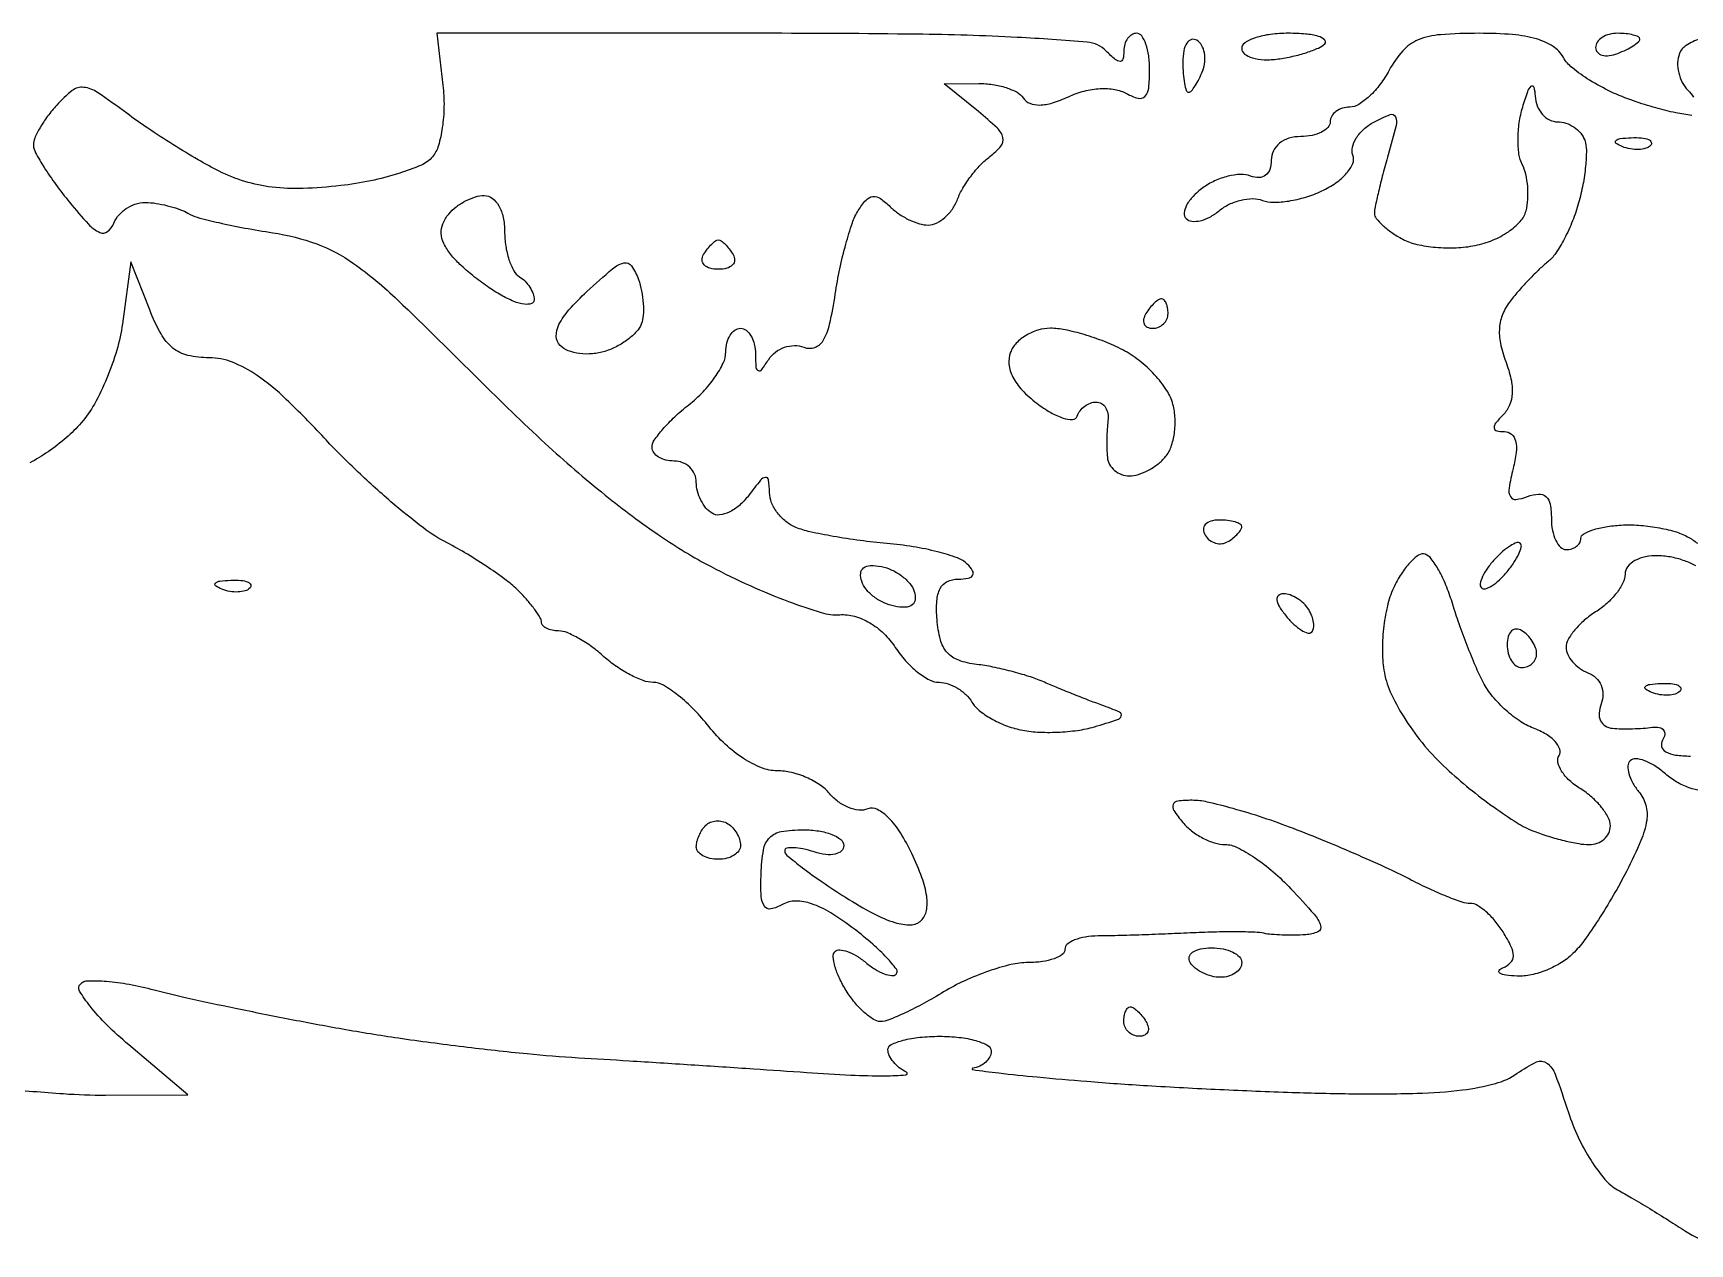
# Model space of a CAD drawing. Extents: x 0 to 102, y 0 to 135.
# Drawn here: x 58.12 to 67.63, y 128.42 to 135.36 of the extents above; entities that cross this region are included whole.
import ezdxf

# ---------------------------------------------------------------- set-up
doc = ezdxf.new("R2010")
doc.units = 0
doc.header["$MEASUREMENT"] = 0

msp = doc.modelspace()

# ---------------------------------------------------------------- linework, layer by layer
for points in [[(62.307968, 135.36), (60.438375, 135.36), (60.47308, 135.062735, -0.032353), (60.479381, 134.940566, -0.032898), (60.469791, 134.819296, -0.03481), (60.447219, 134.715578, -0.10257), (60.41315, 134.651443, -0.118907), (60.349735, 134.604093, -0.025188), (60.219401, 134.55588, -0.025033), (60.05881, 134.51421, -0.021488), (59.886468, 134.486246, -0.021507), (59.671387, 134.470111, -0.037561), (59.492918, 134.477829, -0.043303), (59.336537, 134.510319, -0.044157), (59.18916, 134.569126, -0.014885), (59.06851, 134.634675, -0.008074), (58.924009, 134.722002, -0.008037), (58.779707, 134.815686, -0.012585), (58.659012, 134.901318, 0.011712), (58.491322, 135.020733, 0.12044), (58.412181, 135.050131, 0.198557), (58.346347, 135.03148, 0.04181), (58.257162, 134.948119, 0.024384), (58.204962, 134.884458, 0.027359), (58.161326, 134.818339, 0.028168), (58.130839, 134.758664, 0.114247), (58.123242, 134.718839, 0.116656), (58.135467, 134.674886, 0.015088), (58.185437, 134.590323, 0.016931), (58.2522, 134.492262, 0.013395), (58.330696, 134.390786, 0.013936), (58.439021, 134.265532, 0.097424), (58.503759, 134.21777, 0.280635), (58.549039, 134.222578, 0.138731), (58.58498, 134.270638, -0.092551), (58.615001, 134.319496, -0.07226), (58.663093, 134.359266, -0.071156), (58.721321, 134.384203, -0.084221), (58.780864, 134.389847, -0.026394), (58.842859, 134.381974, -0.021261), (58.908398, 134.367208, -0.021752), (58.967871, 134.348313, -0.050311), (59.009987, 134.327883, 0.072639), (59.063831, 134.304662, 0.009164), (59.18712, 134.273992, 0.010605), (59.335817, 134.243187, 0.008626), (59.496282, 134.216332, -0.050901), (59.749233, 134.151668, -0.066861), (59.959805, 134.040561, -0.03632), (60.214123, 133.829959, -0.005649), (60.680682, 133.372498, 0.01076), (61.059881, 133.00822, 0.016537), (61.404843, 132.71127, 0.019126), (61.720919, 132.476221, 0.029756), (62.0118, 132.301194, 0.014393), (62.236136, 132.191885, 0.016746), (62.455467, 132.101439, 0.015893), (62.644546, 132.037549, 0.089615), (62.749954, 132.025339, -0.084385), (62.835712, 132.016307, -0.064767), (62.922525, 131.97933, -0.060235), (63.002774, 131.918027, -0.054577), (63.069155, 131.837449, 0.038681), (63.12818, 131.76098, 0.04128), (63.197104, 131.696306, 0.045058), (63.265322, 131.651511, 0.123364), (63.320846, 131.6376, -0.08174), (63.372045, 131.629174, -0.054665), (63.425997, 131.604073, -0.053638), (63.474413, 131.567125, -0.069284), (63.509246, 131.523467, 0.090863), (63.550133, 131.4765, 0.039128), (63.619155, 131.42978, 0.037041), (63.702474, 131.390271, 0.04033), (63.7884, 131.364806, 0.038938), (63.88474, 131.352244, 0.023527), (63.9999, 131.351693, 0.023492), (64.115039, 131.361996, 0.037705), (64.2114, 131.382695, 0.006152), (64.344553, 131.423777, 0.236928), (64.366133, 131.444991, 0.394963), (64.356358, 131.466668, 0.011402), (64.2537, 131.506726, -0.004824), (64.176686, 131.535616, -0.002781), (64.0845, 131.571807, -0.002778), (63.992337, 131.609176, -0.004647), (63.9153, 131.641752, 0.025456), (63.835423, 131.671677, 0.013613), (63.734116, 131.700844, 0.013521), (63.628837, 131.725058, 0.020524), (63.536104, 131.739831, -0.056264), (63.432913, 131.763921, -0.126898), (63.366861, 131.80855, -0.117829), (63.327723, 131.882003, -0.044918), (63.308523, 131.99715, -0.03402), (63.307717, 132.105646, -0.105279), (63.327179, 132.175868, -0.159885), (63.367648, 132.215389, -0.114615), (63.429689, 132.2298, 0.03818), (63.488043, 132.234262, 0.220376), (63.513158, 132.25095, 0.284494), (63.513057, 132.277302, 0.056869), (63.482463, 132.315777, 0.112099), (63.426396, 132.351095, 0.021935), (63.311558, 132.385991, 0.02228), (63.171299, 132.415387, 0.019027), (63.021393, 132.434069, -0.011121), (62.86693, 132.450845, -0.011042), (62.712994, 132.474505, -0.010951), (62.57941, 132.501096, -0.041627), (62.49825, 132.526343, -0.072809), (62.441444, 132.559639, -0.061801), (62.392899, 132.60952, -0.063991), (62.359553, 132.667684, -0.093624), (62.347509, 132.725301, 0.025107), (62.342343, 132.799457, 0.421184), (62.324693, 132.81298, 0.188179), (62.29618, 132.796824, 0.008734), (62.226238, 132.707778, -0.051392), (62.174192, 132.652027, -0.066971), (62.115986, 132.613616, -0.082587), (62.060814, 132.597465, -0.169997), (62.017429, 132.607021, -0.083634), (61.982894, 132.637338, -0.053441), (61.953705, 132.682215, -0.052023), (61.933889, 132.733926, -0.065593), (61.9272, 132.784693, 0.103216), (61.917494, 132.83121, 0.098834), (61.889923, 132.87079, 0.096907), (61.848738, 132.897312, 0.095012), (61.8003, 132.9066, -0.059932), (61.751771, 132.912438, -0.07874), (61.710677, 132.929648, -0.096962), (61.683158, 132.955134, -0.158919), (61.6734, 132.98506, -0.152665), (61.686032, 133.025466, -0.026635), (61.735528, 133.089342, -0.026767), (61.803921, 133.160438, -0.021188), (61.8849, 133.229885, 0.036063), (61.965832, 133.303577, 0.037396), (62.034272, 133.387294, 0.040186), (62.081816, 133.468393, 0.112956), (62.0964, 133.532126, -0.060374), (62.102697, 133.584085, -0.079088), (62.121251, 133.628087, -0.09717), (62.148733, 133.657549, -0.157902), (62.181, 133.668, -0.169824), (62.213381, 133.656675, -0.09332), (62.241129, 133.62451, -0.074289), (62.260128, 133.576584, -0.055145), (62.266895, 133.51995, 0.014226), (62.269757, 133.443051, 0.290203), (62.282873, 133.425083, 0.340732), (62.302587, 133.430782, 0.017031), (62.342957, 133.489978, -0.089908), (62.381081, 133.531413, -0.079104), (62.432988, 133.559085, -0.079932), (62.490401, 133.56908, -0.0951), (62.544455, 133.559424, 0.176592), (62.60701, 133.558371, 0.177911), (62.655332, 133.597839, 0.078951), (62.692519, 133.691983, 0.017128), (62.724662, 133.864346, -0.014719), (62.750909, 134.008957, -0.014921), (62.78552, 134.151113, -0.014867), (62.822938, 134.272764, -0.057308), (62.856746, 134.344093, -0.044063), (62.90146, 134.403504, -0.182717), (62.940677, 134.423727, -0.182885), (62.98344, 134.412939, -0.044157), (63.040397, 134.365243, 0.046662), (63.088896, 134.32504, 0.037339), (63.14767, 134.291056, 0.038599), (63.207338, 134.267746, 0.073954), (63.258075, 134.2602, 0.114629), (63.305279, 134.271166, 0.066418), (63.353942, 134.30369, 0.060907), (63.396624, 134.351641, 0.061752), (63.426262, 134.40825, -0.044913), (63.456984, 134.472054, -0.027337), (63.503795, 134.541492, -0.027268), (63.558206, 134.605785, -0.04281), (63.612194, 134.653941, 0.056081), (63.675485, 134.713477, 0.243707), (63.686657, 134.762106, 0.143314), (63.65395, 134.817047, 0.017122), (63.545994, 134.910762), (63.349414, 135.069943), (63.547757, 135.072119, -0.039449), (63.627889, 135.066671, -0.041629), (63.704696, 135.048691, -0.045392), (63.767585, 135.021813, -0.121148), (63.803492, 134.989308, 0.15074), (63.841673, 134.958581, 0.101667), (63.897135, 134.948732, 0.069443), (63.970678, 134.961019, 0.030839), (64.062708, 134.996278, -0.043847), (64.153763, 135.028476, -0.049598), (64.245342, 135.04261, -0.054562), (64.329058, 135.038002, -0.086765), (64.396592, 135.014332, 0.062741), (64.462512, 134.987628, 0.271179), (64.501637, 134.998458, 0.169217), (64.523358, 135.045095, 0.025158), (64.52865, 135.150214, 0.033524), (64.523256, 135.230571, 0.051339), (64.506905, 135.298375, 0.066597), (64.483036, 135.345108, 0.246196), (64.454625, 135.36, 0.136038), (64.426396, 135.352175, 0.100317), (64.402345, 135.330178, 0.086604), (64.386156, 135.297277, 0.07124), (64.3806, 135.25848, -0.051663), (64.375844, 135.212576, -0.354955), (64.35945, 135.19926, -0.180052), (64.331648, 135.209607, -0.018208), (64.27908, 135.25848, 0.176666), (64.170717, 135.308924, 0.008624), (63.769209, 135.336553, 0.009926), (63.191931, 135.354805, 0.002939)], [(64.799905, 135.319984, 0.214542), (64.769325, 135.324009, 0.177225), (64.742766, 135.304128, 0.099152), (64.724775, 135.259052, 0.045552), (64.719, 135.195793, 0.017964), (64.7214, 135.129021, 0.029198), (64.728767, 135.072769, 0.029196), (64.739268, 135.031119, 0.327354), (64.752249, 135.0216, 0.220306), (64.76797, 135.02888, 0.031518), (64.78973, 135.058081, 0.030936), (64.812476, 135.098222, 0.021825), (64.833154, 135.145791, 0.066719), (64.845316, 135.197004, 0.072258), (64.843045, 135.248188, 0.081026), (64.827216, 135.291513, 0.126981)], [(65.3253, 135.36, 0.030973), (65.222668, 135.353636, 0.047992), (65.136096, 135.334299, 0.061315), (65.075998, 135.306142, 0.258053), (65.0574, 135.272506, 0.238276), (65.073209, 135.241216, 0.089353), (65.118588, 135.218907, 0.063448), (65.185913, 135.208598, 0.039607), (65.265701, 135.212907, 0.022032), (65.349815, 135.227968, 0.023613), (65.430321, 135.250115, 0.024029), (65.497199, 135.275573, 0.09368), (65.533601, 135.300401, 0.433182), (65.532877, 135.322897, 0.111053), (65.496997, 135.342493, 0.048729), (65.424121, 135.355851, 0.020981)], [(67.2147, 135.36, 0.062722), (67.166179, 135.353889, 0.08088), (67.125077, 135.335929, 0.098158), (67.097571, 135.309307, 0.152681), (67.0878, 135.278055, 0.184534), (67.098162, 135.250934, 0.147206), (67.125077, 135.234486, 0.100118), (67.166109, 135.232158, 0.055937), (67.2147, 135.244806, 0.02136), (67.263308, 135.265882, 0.030395), (67.304323, 135.288965, 0.030693), (67.33423, 135.310989, 0.222225), (67.3416, 135.326751, 0.289661), (67.333471, 135.339605, 0.046727), (67.304323, 135.350233, 0.039339), (67.26333, 135.357591, 0.024748)], [(67.29225, 134.761121, -0.028489), (67.351147, 134.760191, -0.077125), (67.391754, 134.750824, -0.208169), (67.407197, 134.735203, -0.296942), (67.403288, 134.716688, -0.126455), (67.375629, 134.700339, -0.060344), (67.334572, 134.693642, -0.05415), (67.287403, 134.696808, -0.051402), (67.241137, 134.710009, -0.054073), (67.205887, 134.728752, -0.470617), (67.204428, 134.74417, -0.168741), (67.229111, 134.756126, -0.018894)], [(60.710859, 134.4294, -0.164088), (60.756673, 134.413949, -0.101965), (60.794314, 134.370773, -0.078029), (60.819119, 134.304481, -0.050619), (60.8274, 134.222893, 0.037634), (60.833647, 134.140012, 0.041396), (60.852251, 134.061688, 0.045439), (60.879471, 133.998504, 0.130646), (60.912, 133.9641, -0.06131), (60.944361, 133.938142, -0.05115), (60.971749, 133.903578, -0.053267), (60.990396, 133.866077, -0.088984), (60.9966, 133.83149, -0.321541), (60.981049, 133.809809, -0.116546), (60.941181, 133.806036, -0.063218), (60.880345, 133.822478, -0.030897), (60.80794, 133.857633, -0.02368), (60.728352, 133.907656, -0.017535), (60.645193, 133.970032, -0.017808), (60.570682, 134.034626, -0.037639), (60.518835, 134.09076, -0.052723), (60.478469, 134.154417, -0.101896), (60.463223, 134.212502, -0.112693), (60.472783, 134.26791, -0.074497), (60.506354, 134.32341, -0.056635), (60.548611, 134.363971, -0.04343), (60.602712, 134.398265, -0.044526), (60.65981, 134.42168, -0.075184)], [(62.0541, 134.1756, -0.163822), (62.069895, 134.170282, -0.033983), (62.092281, 134.150749, -0.032351), (62.116312, 134.123389, -0.025622), (62.1387, 134.091, -0.146489), (62.14733, 134.058903, -0.191582), (62.135417, 134.031251, -0.134005), (62.102714, 134.012572, -0.063222), (62.0541, 134.0064, -0.063222), (62.005486, 134.012572, -0.134005), (61.972783, 134.031251, -0.191582), (61.96087, 134.058903, -0.146489), (61.9695, 134.091, -0.025622), (61.991888, 134.123389, -0.032351), (62.015919, 134.150749, -0.033983), (62.038305, 134.170282, -0.163822)], [(61.595249, 133.948328, -0.037891), (61.613371, 133.882057, -0.031882), (61.622624, 133.809851, -0.033082), (61.62246, 133.742569, -0.07259), (61.611577, 133.69237, -0.098824), (61.58478, 133.649192, -0.04357), (61.534543, 133.604119, -0.040858), (61.471114, 133.564129, -0.043405), (61.403268, 133.535917, -0.055869), (61.331826, 133.521753, -0.053051), (61.257731, 133.523378, -0.057223), (61.19212, 133.539589, -0.107622), (61.146406, 133.568954, -0.194731), (61.12396, 133.621933, -0.119619), (61.139094, 133.688982, -0.067733), (61.196227, 133.773328, -0.023194), (61.299978, 133.878836, -0.009306), (61.446511, 134.009654, -0.120337), (61.511324, 134.042631, -0.308319), (61.555583, 134.025617, -0.065838)], [(64.597093, 133.8372, 0.151918), (64.579265, 133.831655, 0.038439), (64.555386, 133.812349, 0.035638), (64.530257, 133.784983, 0.029505), (64.5075, 133.7526, 0.082592), (64.494259, 133.720274, 0.161196), (64.496891, 133.692851, 0.182303), (64.514779, 133.674623, 0.108972), (64.544807, 133.668, 0.093332), (64.579007, 133.67444, 0.09642), (64.608082, 133.692851, 0.099167), (64.627542, 133.72032, 0.105053), (64.6344, 133.7526, 0.042167), (64.631664, 133.784989, 0.061769), (64.623441, 133.812349, 0.081139), (64.611359, 133.830901, 0.210953)], [(63.959146, 133.668, 0.071833), (63.887892, 133.65771, 0.063787), (63.819282, 133.627543, 0.066853), (63.76357, 133.582937, 0.099256), (63.73024, 133.530275, 0.120553), (63.72149, 133.461459, 0.091019), (63.743727, 133.388288, 0.071264), (63.797319, 133.313037, 0.040363), (63.880945, 133.238352, 0.030328), (63.961024, 133.185005, 0.054763), (64.032989, 133.153074, 0.084066), (64.086559, 133.1455, 0.311051), (64.1127, 133.164577, -0.082439), (64.129564, 133.195317, -0.067822), (64.156486, 133.221376, -0.068745), (64.188987, 133.238979, -0.090019), (64.222159, 133.245, -0.135662), (64.25204, 133.236741, -0.11631), (64.275514, 133.213936, -0.099375), (64.288817, 133.179655, -0.075447), (64.289685, 133.13925, 0.017506), (64.28514, 133.091101, 0.010396), (64.282931, 133.0335, 0.010398), (64.283119, 132.975897, 0.017614), (64.285976, 132.92775, 0.105553), (64.298677, 132.887384, 0.090142), (64.32729, 132.853064, 0.086698), (64.367276, 132.830006, 0.087752), (64.412541, 132.822, 0.077549), (64.463834, 132.830004, 0.044412), (64.521702, 132.854357, 0.043085), (64.576918, 132.89, 0.054736), (64.620501, 132.932152, 0.09053), (64.651945, 132.988083, 0.048178), (64.67052, 133.065565, 0.045811), (64.674581, 133.151051, 0.05297), (64.662406, 133.23164, 0.081051), (64.626263, 133.313115, 0.041377), (64.557277, 133.40164, 0.039702), (64.4691, 133.483251, 0.047569), (64.374048, 133.544488, 0.025902), (64.269694, 133.591775, 0.021086), (64.153647, 133.631718, 0.02158), (64.043424, 133.659415, 0.050801)], [(64.925507, 132.5682, 0.067432), (64.878917, 132.561888, 0.140899), (64.847967, 132.542943, 0.190788), (64.837256, 132.514872, 0.136093), (64.846753, 132.48222, 0.090427), (64.873025, 132.453094, 0.095498), (64.907416, 132.435794, 0.099685), (64.944527, 132.432933, 0.108373), (64.978646, 132.444913, 0.031646), (65.008788, 132.466288, 0.037297), (65.034266, 132.490247, 0.040575), (65.052145, 132.513262, 0.145859), (65.0574, 132.530893, 0.279105), (65.048687, 132.545286, 0.051652), (65.018656, 132.557241, 0.042195), (64.976046, 132.565494, 0.026751)], [(66.655706, 132.434812, 0.288002), (66.635418, 132.438961, 0.049955), (66.598683, 132.420811, 0.041061), (66.554416, 132.387796, 0.025752), (66.508216, 132.342602, 0.030784), (66.46726, 132.292304, 0.046872), (66.438893, 132.243683, 0.058712), (66.425646, 132.203327, 0.251429), (66.43271, 132.17989, 0.277016), (66.455276, 132.17425, 0.06589), (66.492031, 132.19098, 0.049393), (66.535731, 132.224718, 0.03049), (66.5802, 132.2721, 0.02539), (66.619442, 132.324592, 0.039198), (66.647223, 132.373929, 0.045722), (66.6616, 132.414177, 0.271366)], [(66.109612, 132.371841, 0.229511), (66.072095, 132.366644, 0.057562), (66.023666, 132.325532, 0.047037), (65.973221, 132.260256, 0.032329), (65.928405, 132.178081, 0.051895), (65.8929, 132.074748, 0.029884), (65.870938, 131.944863, 0.029576), (65.864391, 131.81034, 0.043217), (65.875859, 131.692352, 0.065402), (65.916495, 131.567174, 0.032528), (65.997992, 131.421317, 0.030705), (66.106781, 131.273963, 0.031859), (66.231555, 131.14296, 0.016209), (66.363213, 131.028961, 0.01497), (66.505444, 130.920548, 0.015157), (66.637894, 130.831666, 0.047223), (66.733757, 130.78341, 0.018228), (66.817647, 130.754158, 0.015681), (66.907741, 130.729446, 0.015962), (66.990958, 130.712192, 0.043154), (67.051007, 130.707, 0.086499), (67.097361, 130.715079, 0.094085), (67.136741, 130.738299, 0.100247), (67.163081, 130.772905, 0.113172), (67.1724, 130.81355, 0.122943), (67.160294, 130.862039, 0.04715), (67.121733, 130.920442, 0.043057), (67.065911, 130.978725, 0.040685), (66.999917, 131.027817, -0.045423), (66.937623, 131.075078, -0.065139), (66.892987, 131.127977, -0.084899), (66.871713, 131.178097, -0.19896), (66.878108, 131.217525, 0.227813), (66.882038, 131.254609, 0.102533), (66.855958, 131.29746, 0.070904), (66.803394, 131.339804, 0.043337), (66.731545, 131.374506, -0.059505), (66.648872, 131.417777, -0.037237), (66.563528, 131.486159, -0.037001), (66.488405, 131.567302, -0.054516), (66.436541, 131.649298, -0.014359), (66.3937, 131.743615, -0.007488), (66.345483, 131.863409, -0.007441), (66.299641, 131.987907, -0.011276), (66.263849, 132.097613, 0.024418), (66.229346, 132.194641, 0.030476), (66.187636, 132.280679, 0.03153), (66.144995, 132.346423, 0.155954)], [(62.989096, 132.30133, -0.061282), (63.049582, 132.281695, -0.053155), (63.106721, 132.247249, -0.055874), (63.1522, 132.203992, -0.094625), (63.177783, 132.15827, -0.100052), (63.183424, 132.112263, -0.215807), (63.166602, 132.081656, -0.158392), (63.127082, 132.068164, -0.05162), (63.064904, 132.07367, -0.061282), (63.004418, 132.093305, -0.053155), (62.947279, 132.127751, -0.055874), (62.9018, 132.171008, -0.094625), (62.876217, 132.21673, -0.100052), (62.870576, 132.262737, -0.215807), (62.887398, 132.293344, -0.158392), (62.926918, 132.306836, -0.05162)], [(59.25525, 132.223121, -0.028489), (59.314147, 132.222191, -0.077125), (59.354754, 132.212824, -0.208169), (59.370197, 132.197203, -0.296942), (59.366288, 132.178688, -0.126455), (59.338629, 132.162339, -0.060344), (59.297572, 132.155642, -0.05415), (59.250403, 132.158808, -0.051402), (59.204137, 132.172009, -0.054073), (59.168887, 132.190752, -0.470617), (59.167428, 132.20617, -0.168741), (59.192111, 132.218126, -0.018894)], [(65.295848, 132.1452, 0.176123), (65.267681, 132.134961, 0.256649), (65.258313, 132.110879, 0.110288), (65.27301, 132.070757, 0.030483), (65.312897, 132.016256, 0.030935), (65.356711, 131.969654, 0.05004), (65.399848, 131.936561, 0.066988), (65.436177, 131.920312, 0.274667), (65.458627, 131.926027, 0.161573), (65.469376, 131.94745, 0.069134), (65.469589, 131.979875, 0.058241), (65.460048, 132.017586, 0.04739), (65.441579, 132.054971, 0.0641), (65.413577, 132.089486, 0.051744), (65.375768, 132.118695, 0.053409), (65.334385, 132.138566, 0.085443)], [(66.6648, 131.9337, 0.139169), (66.632682, 131.942832, 0.191142), (66.605051, 131.931883, 0.138808), (66.586398, 131.900761, 0.066118), (66.5802, 131.854093, 0.062283), (66.586506, 131.803662, 0.080552), (66.605051, 131.760944, 0.097988), (66.632535, 131.732354, 0.153634), (66.6648, 131.7222, 0.092995), (66.697095, 131.728259, 0.096318), (66.724549, 131.745585, 0.099231), (66.742923, 131.771433, 0.105429), (66.7494, 131.801807, 0.089642), (66.743199, 131.836119, 0.053229), (66.724549, 131.873389, 0.051032), (66.697161, 131.907795, 0.06081)], [(67.46145, 131.630921, -0.028489), (67.520347, 131.629991, -0.077125), (67.560954, 131.620624, -0.208169), (67.576397, 131.605003, -0.296942), (67.572488, 131.586488, -0.126455), (67.544829, 131.570139, -0.060344), (67.503772, 131.563442, -0.05415), (67.456603, 131.566608, -0.051402), (67.410337, 131.579809, -0.054073), (67.375087, 131.598552, -0.470617), (67.373628, 131.61397, -0.168741), (67.398311, 131.625926, -0.018894)], [(62.1082, 130.826607, -0.069632), (62.13605, 130.803499, -0.052641), (62.159615, 130.771446, -0.05339), (62.175628, 130.735791, -0.079017), (62.181, 130.702007, -0.156819), (62.171237, 130.671645, -0.097386), (62.143723, 130.645785, -0.079459), (62.102626, 130.628328, -0.06085), (62.0541, 130.6224, -0.053595), (62.005551, 130.627619, -0.073362), (61.964477, 130.643109, -0.093122), (61.936903, 130.665998, -0.17482), (61.9272, 130.6929, -0.063383), (61.931139, 130.723845, -0.039128), (61.943092, 130.758583, -0.038722), (61.960587, 130.791618, -0.055296), (61.9813, 130.8175, -0.101199), (62.007456, 130.834775, -0.077739), (62.040893, 130.842492, -0.074868), (62.076314, 130.83973, -0.081757)], [(64.883207, 130.1148, -0.0466), (64.949878, 130.108573, -0.066561), (65.006231, 130.089949, -0.086673), (65.044251, 130.062516, -0.195654), (65.0574, 130.0302, -0.142666), (65.048004, 129.997939, -0.09965), (65.02159, 129.970451, -0.08433), (64.982091, 129.951933, -0.067639), (64.935493, 129.9456, -0.061875), (64.884983, 129.951875, -0.051278), (64.834037, 129.970451, -0.053305), (64.790262, 129.997812, -0.08825), (64.7613, 130.0302, -0.202618), (64.756342, 130.062189, -0.181468), (64.775542, 130.089949, -0.104212), (64.820131, 130.108748, -0.047867)], [(64.417907, 129.7764, -0.151918), (64.435735, 129.770855, -0.038439), (64.459614, 129.751549, -0.035638), (64.484743, 129.724183, -0.029505), (64.5075, 129.6918, -0.082592), (64.520741, 129.659474, -0.161196), (64.518109, 129.632051, -0.182303), (64.500221, 129.613823, -0.108972), (64.470193, 129.6072, -0.093332), (64.435993, 129.61364, -0.09642), (64.406918, 129.632051, -0.099167), (64.387458, 129.65952, -0.105053), (64.3806, 129.6918, -0.042167), (64.383336, 129.724189, -0.061769), (64.391559, 129.751549, -0.081139), (64.403641, 129.770101, -0.210953)]]:
    msp.add_lwpolyline(points, format="xyb", close=True)
for points in [[(67.640263, 134.889423, -0.016263), (67.547314, 134.904619, -0.020379), (67.433307, 134.931955, -0.013761), (67.305676, 134.971941, -0.027634), (67.17539, 135.024945, -0.028457), (67.053061, 135.091541, -0.029666), (66.954342, 135.161237, -0.096934), (66.902861, 135.221929, 0.12356), (66.843562, 135.284811, 0.072561), (66.748781, 135.327591, 0.049927), (66.611904, 135.352405, 0.019895), (66.421092, 135.36, 0.018047), (66.197446, 135.351925, 0.079082), (66.069106, 135.321873, 0.11423), (65.980991, 135.259587, 0.05922), (65.9034, 135.1485, -0.038233), (65.851773, 135.067569, -0.043483), (65.790381, 134.999128, -0.048383), (65.728754, 134.95169, -0.140753), (65.677604, 134.937, 0.073509), (65.634577, 134.93064, 0.087932), (65.598078, 134.912149, 0.100578), (65.573677, 134.884662, 0.132136), (65.565, 134.8524, -0.191087), (65.552185, 134.820093, -0.088204), (65.515298, 134.792651, -0.068025), (65.460554, 134.774034, -0.048028), (65.3958, 134.7678, 0.071853), (65.328383, 134.758061, 0.097797), (65.274073, 134.729656, 0.110377), (65.23908, 134.685855, 0.114041), (65.2266, 134.631849, -0.079068), (65.218311, 134.579761, -0.152198), (65.194072, 134.545642, -0.162605), (65.15605, 134.532676, -0.093434), (65.107923, 134.541438, 0.102969), (65.051172, 134.550666, 0.05022), (64.978241, 134.540063, 0.04683), (64.901631, 134.513108, 0.049906), (64.833106, 134.472806, 0.042669), (64.777779, 134.424607, 0.068396), (64.740831, 134.374173, 0.097077), (64.726917, 134.329532, 0.227296), (64.738239, 134.297361, 0.175134), (64.771231, 134.281884, 0.081356), (64.819073, 134.285261, 0.065524), (64.873925, 134.306137, 0.049587), (64.927378, 134.342209, -0.061616), (64.98533, 134.379326, -0.053305), (65.053457, 134.403429, -0.055987), (65.121013, 134.411692, -0.09434), (65.177023, 134.401599, 0.095453), (65.238903, 134.390589, 0.035875), (65.326988, 134.39818, 0.033933), (65.424229, 134.420491, 0.034986), (65.516534, 134.455584, 0.044216), (65.596985, 134.501822, 0.061244), (65.658797, 134.5574, 0.077635), (65.693961, 134.613342, 0.193632), (65.695084, 134.660759, -0.149355), (65.692189, 134.707126, -0.083241), (65.714435, 134.7597, -0.070275), (65.757683, 134.810354, -0.058162), (65.815982, 134.850892, -0.028367), (65.908731, 134.893955, -0.405482), (65.939381, 134.881267, -0.165968), (65.943305, 134.831654, -0.007322), (65.897432, 134.662391, 0.00542), (65.867321, 134.552937, 0.006802), (65.841898, 134.450828, 0.005558), (65.822734, 134.364844, 0.052092), (65.8188, 134.327185, 0.172378), (65.829155, 134.298042, 0.037262), (65.866468, 134.25857, 0.034754), (65.918948, 134.217032, 0.027172), (65.981074, 134.179306, 0.068389), (66.061332, 134.14957, 0.032853), (66.170068, 134.132848, 0.031812), (66.287718, 134.130107, 0.039293), (66.396581, 134.143106, 0.048526), (66.496855, 134.173507, 0.051632), (66.58718, 134.222211, 0.057434), (66.65539, 134.281128, 0.122569), (66.688544, 134.34186, 0.049068), (66.698936, 134.407199, 0.035378), (66.698118, 134.481055, 0.035966), (66.687145, 134.551887, 0.062369), (66.666749, 134.607734, -0.085542), (66.647908, 134.667772, -0.035364), (66.642554, 134.753034, -0.03368), (66.649674, 134.847377, -0.036898), (66.669378, 134.937, -0.011295), (66.698113, 135.025855, -0.128255), (66.718496, 135.056267, -0.566468), (66.733472, 135.051543, -0.044405), (66.740967, 135.00045, 0.078429), (66.753225, 134.943892, 0.086215), (66.782129, 134.89589, 0.094635), (66.822875, 134.863734, 0.120426), (66.86925, 134.8524, -0.081067), (66.91778, 134.84448, -0.068014), (66.964566, 134.821336, -0.069378), (67.002568, 134.787071, -0.092167), (67.025428, 134.74665, -0.08421), (67.034844, 134.689353, -0.022936), (67.03015, 134.59741, -0.02252), (67.015093, 134.492024, -0.021708), (66.990487, 134.3871, -0.026741), (66.955401, 134.283733, -0.025501), (66.908998, 134.183002, -0.026386), (66.858826, 134.09843, -0.077474), (66.813159, 134.0487, 0.02229), (66.764858, 134.006517, 0.010741), (66.706656, 133.948484, 0.010627), (66.648457, 133.88527, 0.01498), (66.599531, 133.82634, 0.066827), (66.555512, 133.751124, 0.079631), (66.536224, 133.671309, 0.070491), (66.541827, 133.581866, 0.040024), (66.572203, 133.477532, -0.035304), (66.602262, 133.377801, -0.067957), (66.609455, 133.294813, -0.08598), (66.594147, 133.226606, -0.098586), (66.557102, 133.171142, 0.023796), (66.514305, 133.124066, 0.195369), (66.505788, 133.09695, 0.330291), (66.520122, 133.080591, 0.053359), (66.564892, 133.0758, -0.181126), (66.605085, 133.060746, -0.157222), (66.628416, 133.022015, -0.088192), (66.631988, 132.956369, -0.031093), (66.6147, 132.863344, 0.01852), (66.591078, 132.751897, 0.163928), (66.598639, 132.702911, 0.315027), (66.630489, 132.686235, 0.059662), (66.697689, 132.703195, -0.072924), (66.761103, 132.71743, -0.208211), (66.802883, 132.70287, -0.164515), (66.826951, 132.658688, -0.0432), (66.834, 132.577251, 0.0455), (66.840222, 132.509022, 0.065407), (66.858851, 132.451361, 0.085412), (66.886277, 132.412416, 0.199288), (66.9186, 132.399, 0.073365), (66.950931, 132.40377, 0.087781), (66.978366, 132.417638, 0.10046), (66.996718, 132.438253, 0.132313), (67.00326, 132.46245, -0.271689), (67.018186, 132.487837, -0.047029), (67.071276, 132.511211, -0.039911), (67.146055, 132.529586, -0.025793), (67.234722, 132.539343, -0.032569), (67.334256, 132.538638, -0.025148), (67.441988, 132.525376, -0.025726), (67.541717, 132.502633, -0.053988), (67.615362, 132.472917, -0.04944), (67.672352, 132.434742, -0.050289)], [(67.686685, 135.327847, 0.060778), (67.607751, 135.290796, 0.162438), (67.568762, 135.243409, 0.086235), (67.558616, 135.191863, 0.062673), (67.56463, 135.133601, 0.061795), (67.585107, 135.077762, 0.077778), (67.617521, 135.033319, -0.04076), (67.650397, 134.994597, -0.060168)], [(67.692268, 131.015741, -0.052203), (67.625122, 131.032156, -0.047458), (67.5538, 131.065639, -0.045766), (67.489131, 131.112321, 0.036597), (67.428302, 131.157947, 0.053276), (67.36839, 131.187924, 0.067688), (67.318007, 131.199314, 0.221663), (67.286726, 131.187926, 0.187411), (67.273659, 131.158258, 0.077456), (67.278567, 131.11392, 0.061697), (67.299614, 131.06244, 0.045379), (67.334553, 131.011591, -0.105186), (67.375524, 130.933489, -0.106527), (67.380901, 130.845843, -0.063813), (67.347715, 130.729753, -0.016464), (67.264792, 130.553073, -0.013777), (67.189201, 130.414473, -0.012575), (67.103853, 130.275889, -0.012697), (67.021357, 130.155959, -0.039388), (66.957641, 130.081326, -0.059657), (66.892163, 130.029852, -0.040964), (66.807644, 129.987432, -0.041189), (66.718108, 129.959641, -0.063798), (66.637607, 129.952279, -0.021135), (66.572383, 129.957409, -0.10386), (66.537608, 129.969232, -0.449704), (66.534682, 129.984377, -0.13357), (66.555999, 130.000612, 0.097876), (66.600418, 130.029742, 0.200449), (66.616331, 130.067428, 0.116435), (66.603897, 130.121034, 0.024629), (66.556799, 130.205433, 0.034517), (66.511506, 130.267914, 0.039097), (66.459746, 130.320823, 0.04273), (66.409314, 130.357812, 0.13616), (66.3695, 130.369121, -0.079195), (66.321576, 130.37706, -0.013586), (66.234632, 130.408737, -0.014505), (66.133731, 130.452062, -0.012499), (66.0303, 130.503252, 0.013038), (65.903666, 130.565757, 0.005178), (65.726798, 130.64518, 0.005121), (65.534044, 130.727009, 0.006408), (65.3535, 130.798788, 0.011277), (65.179937, 130.860779, 0.0122), (65.008224, 130.913161, 0.011766), (64.859206, 130.95092, 0.056149), (64.772091, 130.960757, 0.026841), (64.689914, 130.956365, 0.273361), (64.663625, 130.936761, 0.25369), (64.667034, 130.902961, 0.023828), (64.719, 130.8339, 0.056073), (64.76948, 130.785338, 0.043333), (64.833908, 130.744277, 0.044498), (64.901767, 130.716236, 0.075873), (64.962284, 130.707, -0.117942), (65.031117, 130.690534, -0.030583), (65.130089, 130.632446, -0.029364), (65.237956, 130.550342, -0.026248), (65.339796, 130.4532, -0.008387), (65.472916, 130.307334, -0.10377), (65.509794, 130.242348, -0.382329), (65.493774, 130.206571, -0.088981), (65.424121, 130.189382, -0.01333), (65.358489, 130.1869, -0.011574), (65.289645, 130.187727, -0.011719), (65.227346, 130.191381, -0.033194), (65.1843, 130.197816, 0.046107), (65.132956, 130.204143, 0.006346), (65.025146, 130.206059, 0.007238), (64.897066, 130.204855, 0.006068), (64.7613, 130.199964, -0.002062), (64.617786, 130.193642, -0.001758), (64.46639, 130.188131, -0.001771), (64.32863, 130.18409, -0.005029), (64.23255, 130.182579, 0.037868), (64.159657, 130.176635, 0.056587), (64.098115, 130.159595, 0.074127), (64.056085, 130.134904, 0.226682), (64.0422, 130.10585, -0.242571), (64.02724, 130.076829, -0.068181), (63.980673, 130.052422, -0.052377), (63.912972, 130.035716, -0.034334), (63.832745, 130.0302, 0.058709), (63.732955, 130.018442, 0.024903), (63.60345, 129.98059, 0.024224), (63.467714, 129.925967, 0.029131), (63.346295, 129.861316, -0.01249), (63.233981, 129.79663, -0.015189), (63.125581, 129.741949, -0.013787), (63.032589, 129.701616, -0.094774), (62.9839, 129.692116, -0.144618), (62.943567, 129.703869, -0.040904), (62.891036, 129.744015, -0.037561), (62.836388, 129.80135, -0.032028), (62.787689, 129.869238, -0.028557), (62.748618, 129.940561, -0.040611), (62.722974, 130.008101, -0.046642), (62.712427, 130.063397, -0.223793), (62.722994, 130.092794, -0.219275), (62.750002, 130.102765, -0.065515), (62.794042, 130.09343, -0.052142), (62.846567, 130.068451, -0.036171), (62.9001, 130.0302, 0.033329), (62.953374, 129.991675, 0.048859), (63.005112, 129.965924, 0.060781), (63.048167, 129.955262, 0.230652), (63.073647, 129.964047, 0.373678), (63.075606, 129.991916, 0.025894), (63.020956, 130.057219, 0.026806), (62.93946, 130.136021, 0.01585), (62.834509, 130.221465, 0.023809), (62.699122, 130.314885, 0.056716), (62.588853, 130.367212, 0.08166), (62.497727, 130.382556, 0.129226), (62.421483, 130.362829, -0.074944), (62.3556, 130.337985, -0.303246), (62.317682, 130.353037, -0.14315), (62.299025, 130.409395, -0.017669), (62.299027, 130.540274, -0.032511), (62.312756, 130.676637, -0.151276), (62.34784, 130.74646, -0.163041), (62.414598, 130.781356, -0.03942), (62.54055, 130.791407, -0.03697), (62.629648, 130.784884, -0.055692), (62.704859, 130.765017, -0.073077), (62.756292, 130.735881, -0.231373), (62.7732, 130.701299, -0.20676), (62.759824, 130.670336, -0.136392), (62.724998, 130.652021, -0.086344), (62.670771, 130.64981, -0.043987), (62.604, 130.6647, 0.023902), (62.539109, 130.68193, 0.042975), (62.484502, 130.688838, 0.060057), (62.446517, 130.685792, 0.356778), (62.4348, 130.671462, 0.224657), (62.447402, 130.644831, 0.008278), (62.537061, 130.573757, 0.013653), (62.649514, 130.492379, 0.009007), (62.782922, 130.404763, 0.018071), (62.94467, 130.310651, 0.048614), (63.067428, 130.259663, 0.07695), (63.157919, 130.246641, 0.196139), (63.217904, 130.271864, 0.153101), (63.247726, 130.32893, 0.07969), (63.24924, 130.410015, 0.053663), (63.222065, 130.517516, 0.022063), (63.163591, 130.656228, 0.029407), (63.098583, 130.774699, 0.054929), (63.030688, 130.860326, 0.077322), (62.96624, 130.907941, 0.215332), (62.911362, 130.911115, -0.118898), (62.860829, 130.904523, -0.068796), (62.801055, 130.919426, -0.062525), (62.741568, 130.952436, -0.061724), (62.691795, 130.99925, 0.072365), (62.636244, 131.049324, 0.044595), (62.55887, 131.091592, 0.043794), (62.472994, 131.120367, 0.059015), (62.391664, 131.13, -0.095794), (62.301362, 131.147461, -0.047982), (62.197725, 131.20114, -0.043379), (62.093335, 131.282239, -0.03878), (62.000173, 131.383032, 0.026749), (61.914825, 131.479942, 0.031236), (61.823693, 131.561962, 0.03277), (61.739411, 131.620224, 0.134031), (61.680061, 131.636832, -0.08666), (61.622636, 131.647239, -0.032367), (61.547457, 131.68053, -0.030888), (61.468476, 131.728232, -0.032629), (61.397487, 131.784512, 0.026811), (61.32813, 131.840823, 0.027876), (61.254013, 131.888603, 0.028986), (61.185628, 131.922392, 0.097649), (61.137025, 131.932562, -0.047252), (61.099471, 131.936559, -0.066745), (61.067724, 131.947566, -0.086309), (61.046303, 131.96349, -0.192155), (61.0389, 131.982043, 0.138343), (61.031498, 132.008282, 0.020259), (61.000408, 132.054677, 0.021602), (60.958038, 132.107709, 0.017027), (60.907863, 132.161422, 0.035318), (60.838414, 132.221697, 0.013244), (60.733267, 132.296397, 0.013044), (60.614052, 132.371993, 0.015449), (60.497503, 132.436903, -0.043552), (60.361489, 132.522993, -0.01387), (60.174815, 132.673667, -0.013727), (59.975188, 132.85386, -0.014885), (59.791233, 133.040073, 0.014031), (59.574371, 133.260348, 0.039462), (59.407194, 133.397279, 0.057942), (59.265182, 133.473323, 0.094245), (59.131219, 133.4988, -0.056869), (59.009984, 133.512634, -0.113394), (58.923625, 133.554676, -0.096397), (58.855605, 133.635479, -0.033542), (58.790432, 133.77375), (58.682712, 134.0487), (58.634106, 133.694565, -0.037145), (58.601751, 133.543253, -0.027268), (58.5446, 133.381397, -0.027778), (58.473193, 133.233385, -0.053499), (58.397658, 133.125757, -0.034787), (58.311348, 133.03996, -0.027694), (58.207373, 132.959681, -0.028462), (58.102237, 132.895912, -0.060674)], [(67.662665, 132.305076, 0.041689), (67.600043, 132.333822, 0.038872), (67.524776, 132.354596, 0.039102), (67.44735, 132.363417, 0.056867), (67.374524, 132.357701, 0.078226), (67.312905, 132.335341, 0.09918), (67.271683, 132.300485, 0.169381), (67.257, 132.258384, -0.117356), (67.245009, 132.208, -0.048547), (67.207297, 132.148421, -0.044486), (67.152533, 132.089663, -0.043378), (67.0878, 132.040967, 0.038049), (67.023057, 131.993333, 0.041522), (66.968302, 131.937699, 0.045533), (66.93034, 131.882616, 0.128812), (66.9186, 131.837801, 0.112311), (66.927897, 131.796936, 0.066035), (66.955458, 131.754799, 0.060866), (66.996098, 131.717833, 0.062606), (67.044074, 131.692154, -0.098155), (67.089319, 131.663655, -0.103401), (67.119275, 131.620515, -0.101431), (67.129794, 131.568276, -0.090987), (67.119622, 131.513902, 0.073889), (67.107937, 131.461375, 0.126921), (67.115966, 131.417528, 0.148401), (67.142748, 131.387496, 0.115713), (67.184499, 131.373776, 0.017559), (67.236727, 131.371059, 0.010391), (67.299135, 131.371304, 0.010391), (67.361486, 131.374141, 0.017541), (67.41354, 131.379435, -0.07693), (67.453119, 131.378756, -0.185919), (67.477835, 131.363996, -0.210354), (67.484461, 131.338067, -0.097575), (67.471997, 131.304858, 0.210617), (67.466942, 131.26857, 0.198112), (67.490176, 131.239118, 0.095216), (67.546644, 131.220289, 0.033013), (67.632707, 131.2146, -0.034045)], [(57.944817, 129.307023, 0.006025), (58.296442, 129.278145, 0.018142), (58.536951, 129.270059), (59.0085, 129.271317), (58.6701, 129.558276, -0.018399), (58.544766, 129.672745, -0.030529), (58.449031, 129.779111, -0.031923), (58.387983, 129.866835, -0.343301), (58.392724, 129.907092, -0.195717), (58.4366, 129.925934, -0.024525), (58.542153, 129.92277, -0.025891), (58.672632, 129.905609, -0.018753), (58.815724, 129.873603, 0.010097), (59.002881, 129.828327, 0.003236), (59.282605, 129.768503, 0.003227), (59.594942, 129.705914, 0.003603), (59.8968, 129.649702, 0.008378), (60.218299, 129.597768, 0.005458), (60.591049, 129.548095, 0.005488), (60.955824, 129.507589, 0.010416), (61.2504, 129.484334, -0.001018), (61.542137, 129.466813, -0.000568), (61.897326, 129.444351, -0.000566), (62.256528, 129.420817, -0.000919), (62.5617, 129.399912, 0.005849), (62.814365, 129.385105, 0.012712), (63.008626, 129.380944, 0.018868), (63.129791, 129.386004, 0.768614), (63.13275, 129.4022, -0.055072), (63.092305, 129.427048, -0.054361), (63.058064, 129.460222, -0.059343), (63.034729, 129.496305, -0.114374), (63.027, 129.52965, -0.289713), (63.045964, 129.559632, -0.046702), (63.113979, 129.58442, -0.039325), (63.20963, 129.601582, -0.024738), (63.3231, 129.6072, -0.027026), (63.436558, 129.601063, -0.042582), (63.532221, 129.582349, -0.052312), (63.599565, 129.55523, -0.277684), (63.6192, 129.5226, -0.119007), (63.611157, 129.489284, -0.087624), (63.588136, 129.458914, -0.080074), (63.553856, 129.436081, -0.075571), (63.51345, 129.424597, 0.874818), (63.513387, 129.41599, 0.006438), (63.662425, 129.396848, 0.005628), (63.884065, 129.373803, 0.002697), (64.1691, 129.348955, 0.005499), (64.515884, 129.324444, 0.00323), (64.931183, 129.302367, 0.00323), (65.346717, 129.285658, 0.0055), (65.694226, 129.277758, 0.009229), (66.062432, 129.280236, 0.024607), (66.324331, 129.299755, 0.034477), (66.512479, 129.336432, 0.087614), (66.63816, 129.395023, -0.040707), (66.749046, 129.459939, -0.282588), (66.808948, 129.453775, -0.142566), (66.856414, 129.389248, -0.009542), (66.931934, 129.170135, 0.032134), (66.987844, 129.028957, 0.03144), (67.061736, 128.895032, 0.033056), (67.141593, 128.786223, 0.093018), (67.214337, 128.726662, -0.008083), (67.294654, 128.681023, -0.003642), (67.39861, 128.618682, -0.003605), (67.507456, 128.551244, -0.004911), (67.604558, 128.48877, 0.075392), (67.76081, 128.416914, 0.032644)]]:
    msp.add_lwpolyline(points, format="xyb")

doc.saveas('drawing.dxf')
